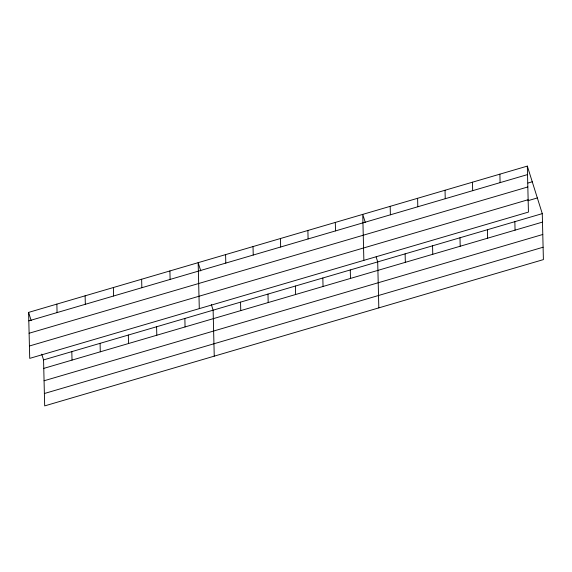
<?xml version="1.0" encoding="UTF-8"?>
<svg xmlns="http://www.w3.org/2000/svg" width="572" height="572" viewBox="0 0 572 572"><rect width="100%" height="100%" fill="white"/><g stroke="black" fill="none" stroke-linecap="round" stroke-linejoin="round"><path stroke-width="0.86" d="M527.32 166.109L528.442 212.083L29.723 358.372L28.6 312.398L527.32 166.109L542.277 213.628L543.4 259.602L44.68 405.891L43.558 359.917L41.735 354.139M28.807 320.871L527.527 174.582M527.97 183.047L532.253 181.789M29.108 333.247L527.827 186.958M29.422 345.996L528.142 199.707M527.913 200.715L537.344 197.948M43.558 359.917L542.277 213.628M43.765 368.389L542.485 222.1M44.065 380.766L542.785 234.477M44.38 393.515L543.1 247.226M365.344 222.637L362.741 214.386L363.863 260.353M376.14 256.95L377.699 261.904L378.821 307.879M200.765 270.913L198.162 262.662L199.292 308.63M211.304 304.404L213.12 310.181L214.243 356.149M28.6 312.398L31.195 320.656M514.85 221.679L515.057 230.151M499.892 174.153L500.1 182.625M487.416 229.722L487.623 238.195M472.465 182.203L472.672 190.676M459.988 237.766L460.195 246.239M445.03 190.247L445.238 198.72M432.561 245.81L432.768 254.283M417.603 198.291L417.81 206.764M405.126 253.861L405.333 262.333M390.175 206.342L390.383 214.815M350.271 269.948L350.479 278.421M335.314 222.429L335.521 230.902M322.837 277.999L323.044 286.472M307.886 230.48L308.093 238.953M295.409 286.043L295.617 294.516M280.452 238.524L280.659 246.997M267.982 294.087L268.189 302.559M253.024 246.568L253.232 255.04M240.547 302.138L240.755 310.61M225.597 254.619L225.804 263.091M184.863 318.468L185.063 326.941M169.905 270.949L170.113 279.422M156.599 326.762L156.807 335.235M141.641 279.243L141.849 287.716M128.335 335.049L128.543 343.522M113.385 287.53L113.592 296.003M100.079 343.343L100.286 351.816M85.121 295.824L85.328 304.297M71.815 351.63L72.022 360.103M56.864 304.111L57.071 312.584"/></g></svg>
